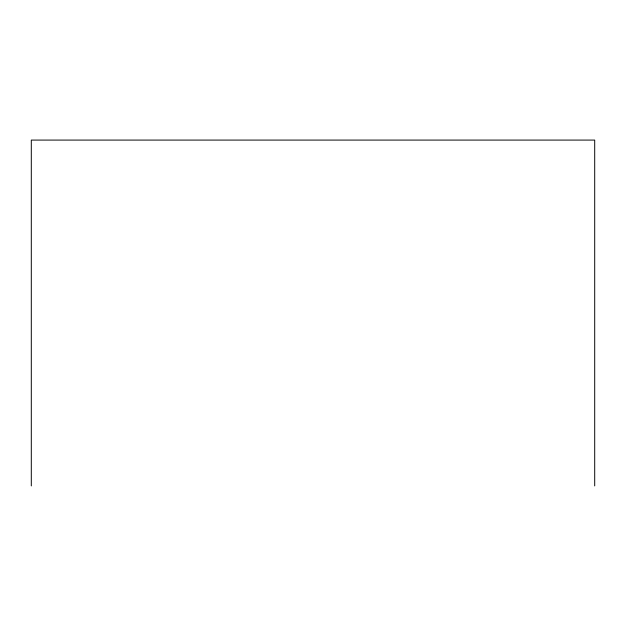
<?xml version="1.0" encoding="UTF-8"?>
<svg xmlns="http://www.w3.org/2000/svg" width="626" height="626" viewBox="0 0 626 626"><rect width="100%" height="100%" fill="white"/><g stroke="black" fill="none" stroke-linecap="round" stroke-linejoin="round"><path stroke-width="0.94" d="M594.7 485.917L594.7 140.083L31.3 140.083L31.3 485.917"/></g></svg>
